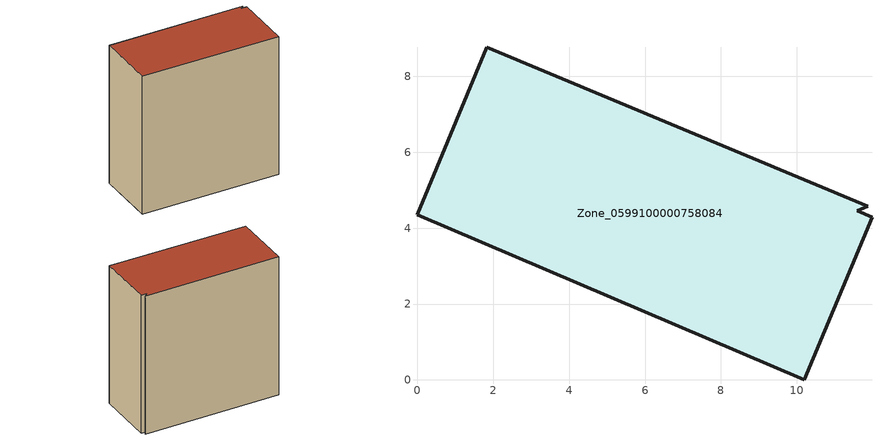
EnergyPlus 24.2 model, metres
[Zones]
Zone_0599100000758084
 floor ground (C_G): 0,4.36 1.82,8.77 11.87,4.58 11.59,4.46 11.98,4.28 10.2,0 z0
 wall outside (C_F): 1.82,8.77 0,4.36 10.2,0 11.98,4.28 11.59,4.46 11.87,4.58 1.82,8.77 z0:11.53
 roof outside (C_R): 10.2,0 11.98,4.28 11.59,4.46 11.87,4.58 1.82,8.77 0,4.36 z11.53
[BUILDING]
Pand.0599100000758084: North Axis=0; Terrain=City; Loads Convergence Tolerance Value=0.04; Temperature Convergence Tolerance Value=0.4; Solar Distribution=FullExterior; Maximum Number of Warmup Days=25; Minimum Number of Warmup Days=1
[Site:Location]
Rotterdam.The.Hague.AP_ZH_NLD Design_Conditions: Latitude=51.96; Longitude=4.45; Time Zone=1; Elevation=-4.5
[SITE:GROUNDTEMPERATURE:BUILDINGSURFACE]
18, 18, 18, 18, 18, 18, 18, 18, 18, 18, 18, 18
[MATERIAL] Thermal Absorptance=0.9; Solar Absorptance=0.7; Visible Absorptance=0.7
Name | Roughness | Thickness | Conductivity | Density | Specific Heat
G.TI.1946 | MediumSmooth | 0.15 | 1 | 540 | 1210
F.TI.1946 | Rough | 0.3 | 0.857143 | 1920 | 840
R.TI.1946 | MediumRough | 0.2 | 0.1 | 1500 | 1000
[CONSTRUCTION]
C_G: G.TI.1946
C_F: F.TI.1946
C_R: R.TI.1946
[ZONE]
Zone_0599100000758084: Type=1; Multiplier=1; Ceiling Height=Autocalculate; Volume=Autocalculate; Floor Area=autocalculate; Part of Total Floor Area=Yes
[ZONEINFILTRATION:DESIGNFLOWRATE]
Infil_Zone_0599100000758084: Zone or ZoneList or Space or SpaceList=Zone_0599100000758084; Schedule=AlwaysOn; Design Flow Rate Calculation Method=Flow/Area; Flow Rate per Floor Area=0.003; Constant Term Coefficient=1; Temperature Term Coefficient=0; Velocity Term Coefficient=0; Velocity Squared Term Coefficient=0
[HVACTEMPLATE:ZONE:IDEALLOADSAIRSYSTEM]
Zone_0599100000758084: Maximum Heating Supply Air Temperature=50; Minimum Cooling Supply Air Temperature=13; Maximum Heating Supply Air Humidity Ratio=0.0156; Minimum Cooling Supply Air Humidity Ratio=0.0077; Heating Limit=NoLimit; Cooling Limit=NoLimit; Dehumidification Control Type=ConstantSensibleHeatRatio; Cooling Sensible Heat Ratio=0.7; Dehumidification Setpoint=60; Humidification Control Type=None; Humidification Setpoint=30; Outdoor Air Method=None; Outdoor Air Flow Rate per Person=0.00944; Outdoor Air Flow Rate per Zone Floor Area=0; Outdoor Air Flow Rate per Zone=0; Demand Controlled Ventilation Type=None; Outdoor Air Economizer Type=NoEconomizer; Heat Recovery Type=None; Sensible Heat Recovery Effectiveness=0.7; Latent Heat Recovery Effectiveness=0.65
[ZONECONTROL:THERMOSTAT]
ThermostatControl_Zone_0599100000758084: Zone or ZoneList=Zone_0599100000758084; Control Type Schedule=DualSetpointControlType; Control 1=Thermostat_Zone_0599100000758084; Temperature Difference Between Cutout And Setpoint=0
[THERMOSTATSETPOINT:DUALSETPOINT]
Thermostat_Zone_0599100000758084: Heating Setpoint Temperature Schedule=HeatingSetpoint_Zone_0599100000758084; Cooling Setpoint Temperature Schedule=CoolingSetpoint_Zone_0599100000758084
[SCHEDULE:COMPACT]
HeatingSetpoint_Zone_0599100000758084: Through: 12/31, For: AllDays, Until: 24:00, 21
CoolingSetpoint_Zone_0599100000758084: Through: 12/31, For: AllDays, Until: 24:00, 24
DualSetpointControlType: Through: 12/31, For: AllDays, Until: 24:00, 4
AlwaysOn: Through: 12/31, For: AllDays, Until: 24:00, 1
